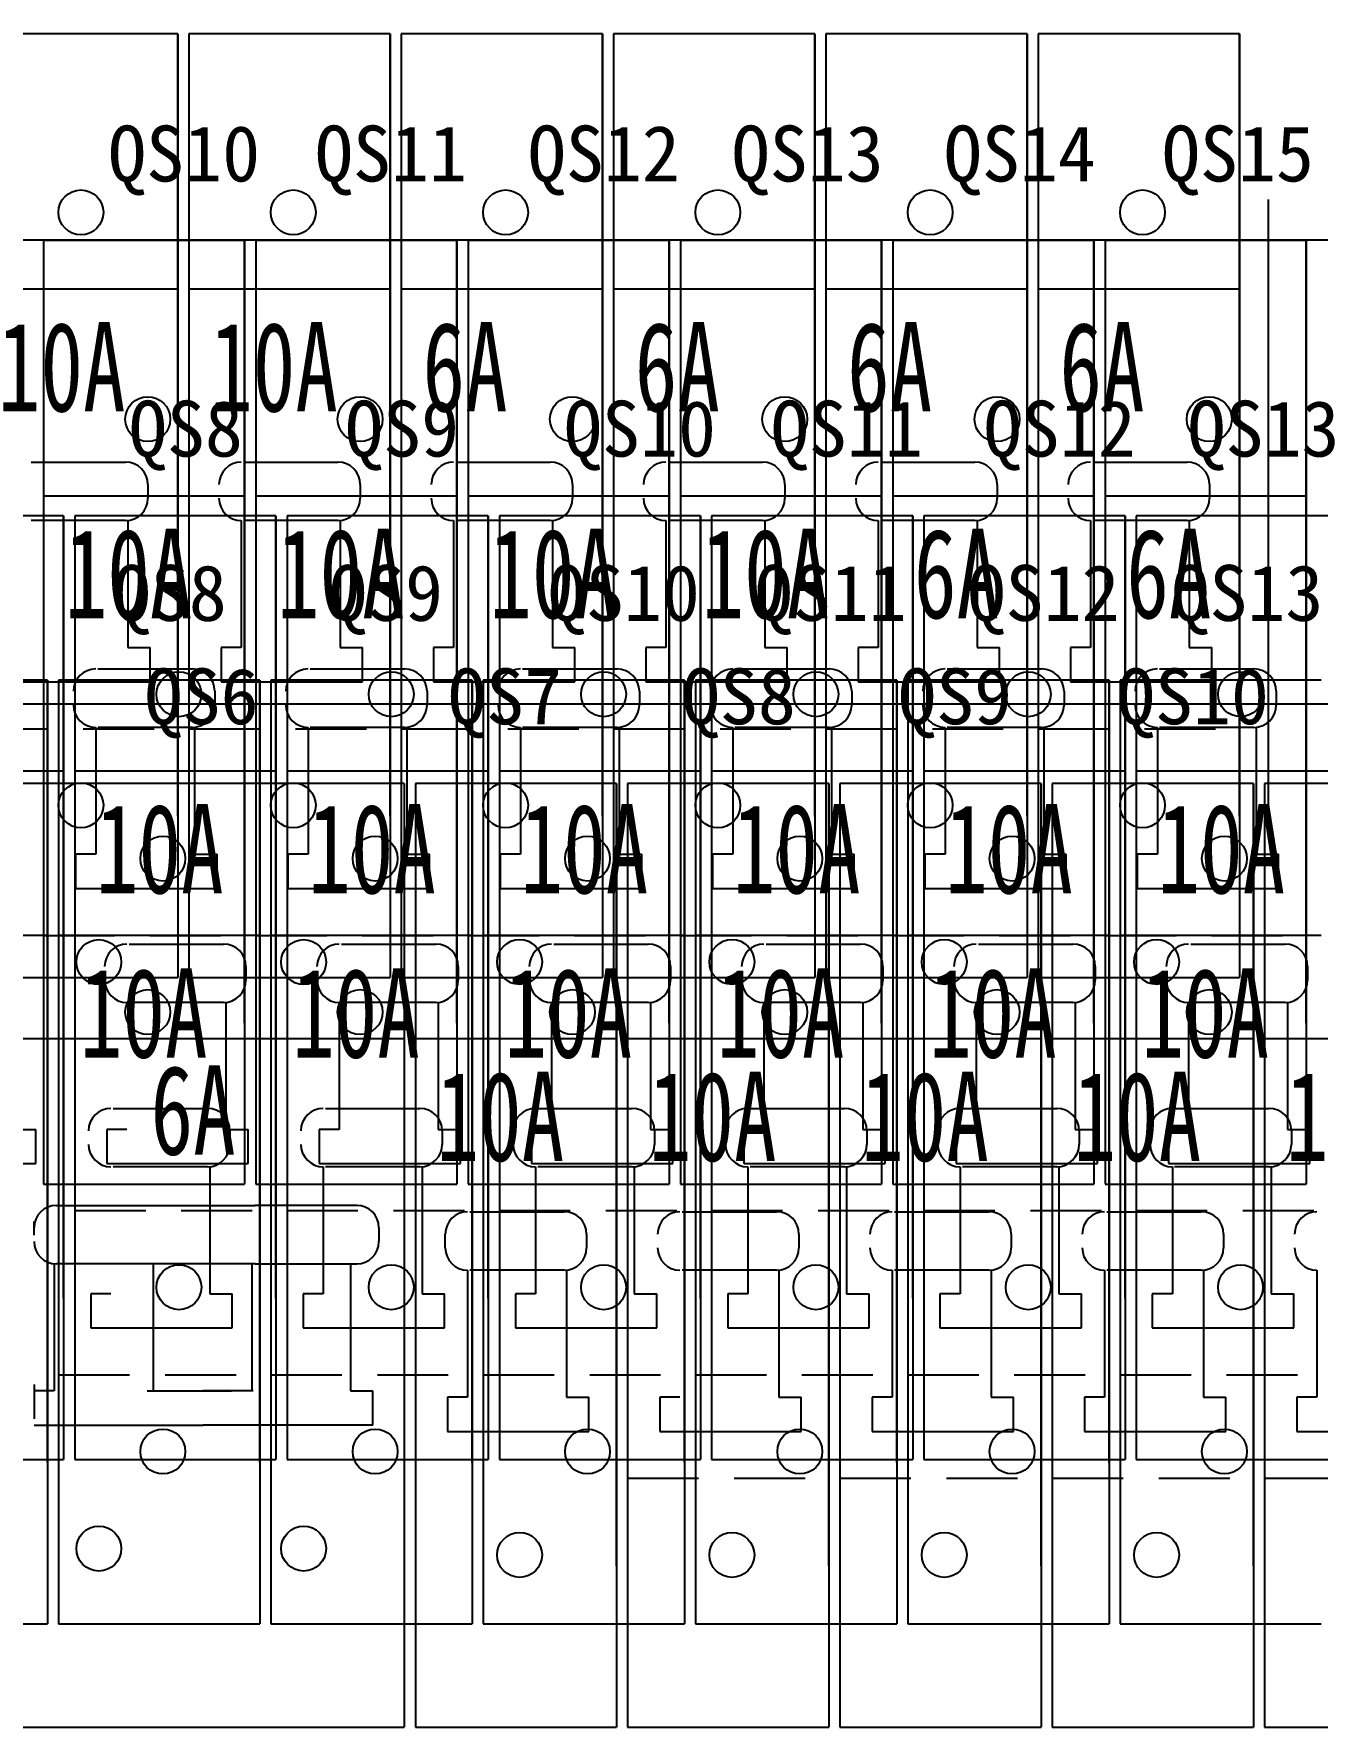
# Model space of a CAD drawing. Extents: x -21176 to 41123, y 80777 to 162275.
# Drawn here: x -17588.5 to -17473.7, y 81940.6 to 82092.1 of the extents above; entities that cross this region are included whole.
import ezdxf

# ---------------------------------------------------------------- set-up
doc = ezdxf.new("R2010")
doc.units = 0
doc.header["$MEASUREMENT"] = 0
doc.linetypes.add('HIDDEN', pattern=[9.525, 6.35, -3.175])
doc.layers.add('TEXT', color=2, linetype='Continuous')
doc.styles.add('ST', font='', dxfattribs={"width": 0.8, "height": 300})
doc.styles.get('ST').set_extended_font_data('SimSun')

msp = doc.modelspace()

# ---------------------------------------------------------------- linework, layer by layer
at = {"color": 0, "linetype": 'Continuous'}
for p, q in [((-17575.637, 82092.117), (-17593.637, 82092.117)), ((-17575.637, 82079.117), (-17575.637, 82092.117)), ((-17575.637, 82079.117), (-17575.637, 82092.117)), ((-17575.637, 82092.117), (-17575.637, 82022.117)), ((-17574.637, 82092.117), (-17574.637, 82007.682)), ((-17556.637, 82092.117), (-17574.637, 82092.117)), ((-17556.637, 82079.117), (-17556.637, 82092.117)), ((-17556.637, 82079.117), (-17556.637, 82092.117)), ((-17556.637, 82092.117), (-17556.637, 82022.117)), ((-17555.637, 82092.117), (-17555.637, 82007.682)), ((-17537.637, 82092.117), (-17555.637, 82092.117)), ((-17537.637, 82079.117), (-17537.637, 82092.117)), ((-17537.637, 82079.117), (-17537.637, 82092.117)), ((-17537.637, 82092.117), (-17537.637, 82022.117)), ((-17536.637, 82092.117), (-17536.637, 82007.682)), ((-17518.637, 82092.117), (-17536.637, 82092.117)), ((-17518.637, 82079.117), (-17518.637, 82092.117)), ((-17518.637, 82079.117), (-17518.637, 82092.117)), ((-17518.637, 82092.117), (-17518.637, 82022.117)), ((-17517.637, 82092.117), (-17517.637, 82007.682)), ((-17499.637, 82092.117), (-17517.637, 82092.117)), ((-17499.637, 82079.117), (-17499.637, 82092.117)), ((-17499.637, 82079.117), (-17499.637, 82092.117)), ((-17499.637, 82092.117), (-17499.637, 82022.117)), ((-17498.637, 82092.117), (-17498.637, 82007.682)), ((-17480.637, 82092.117), (-17498.637, 82092.117)), ((-17480.637, 82079.117), (-17480.637, 82092.117)), ((-17480.637, 82079.117), (-17480.637, 82092.117)), ((-17480.637, 82092.117), (-17480.637, 82022.117)), ((-17587.655, 82073.615), (-17587.655, 81989.18)), ((-17569.655, 82073.615), (-17587.655, 82073.615)), ((-17569.655, 82060.615), (-17569.655, 82073.615)), ((-17569.655, 82060.615), (-17569.655, 82073.615)), ((-17569.655, 82073.615), (-17569.655, 82003.615)), ((-17568.655, 82073.615), (-17568.655, 81989.18)), ((-17550.655, 82073.615), (-17568.655, 82073.615)), ((-17550.655, 82060.615), (-17550.655, 82073.615)), ((-17550.655, 82060.615), (-17550.655, 82073.615)), ((-17550.655, 82073.615), (-17550.655, 82003.615)), ((-17549.655, 82073.615), (-17549.655, 81989.18)), ((-17531.655, 82073.615), (-17549.655, 82073.615)), ((-17531.655, 82060.615), (-17531.655, 82073.615)), ((-17531.655, 82060.615), (-17531.655, 82073.615)), ((-17531.655, 82073.615), (-17531.655, 82003.615)), ((-17530.655, 82073.615), (-17530.655, 81989.18)), ((-17512.655, 82073.615), (-17530.655, 82073.615)), ((-17512.655, 82060.615), (-17512.655, 82073.615)), ((-17512.655, 82060.615), (-17512.655, 82073.615)), ((-17512.655, 82073.615), (-17512.655, 82003.615)), ((-17511.655, 82073.615), (-17511.655, 81989.18)), ((-17493.655, 82073.615), (-17511.655, 82073.615)), ((-17493.655, 82060.615), (-17493.655, 82073.615)), ((-17493.655, 82060.615), (-17493.655, 82073.615)), ((-17493.655, 82073.615), (-17493.655, 82003.615)), ((-17492.655, 82073.615), (-17492.655, 81989.18)), ((-17474.655, 82073.615), (-17492.655, 82073.615)), ((-17474.655, 82060.615), (-17474.655, 82073.615)), ((-17474.655, 82060.615), (-17474.655, 82073.615)), ((-17474.655, 82073.615), (-17474.655, 82003.615)), ((-17593.637, 82069.29), (-17575.637, 82069.29)), ((-17574.637, 82069.29), (-17556.637, 82069.29)), ((-17555.637, 82069.29), (-17537.637, 82069.29)), ((-17536.637, 82069.29), (-17518.637, 82069.29)), ((-17517.637, 82069.29), (-17499.637, 82069.29)), ((-17498.637, 82069.29), (-17480.637, 82069.29)), ((-17587.655, 82050.788), (-17569.655, 82050.788)), ((-17568.655, 82050.788), (-17550.655, 82050.788)), ((-17549.655, 82050.788), (-17531.655, 82050.788)), ((-17530.655, 82050.788), (-17512.655, 82050.788)), ((-17511.655, 82050.788), (-17493.655, 82050.788)), ((-17492.655, 82050.788), (-17474.655, 82050.788)), ((-17585.862, 82049.001), (-17603.862, 82049.001)), ((-17585.862, 82036.001), (-17585.862, 82049.001)), ((-17585.862, 82036.001), (-17585.862, 82049.001)), ((-17585.862, 82049.001), (-17585.862, 81979.001)), ((-17584.862, 82049.001), (-17584.862, 81964.566)), ((-17566.862, 82049.001), (-17584.862, 82049.001)), ((-17566.862, 82036.001), (-17566.862, 82049.001)), ((-17566.862, 82036.001), (-17566.862, 82049.001)), ((-17566.862, 82049.001), (-17566.862, 81979.001)), ((-17565.862, 82049.001), (-17565.862, 81964.566)), ((-17547.862, 82049.001), (-17565.862, 82049.001)), ((-17547.862, 82036.001), (-17547.862, 82049.001)), ((-17547.862, 82036.001), (-17547.862, 82049.001)), ((-17547.862, 82049.001), (-17547.862, 81979.001)), ((-17546.862, 82049.001), (-17546.862, 81964.566)), ((-17528.862, 82049.001), (-17546.862, 82049.001)), ((-17528.862, 82036.001), (-17528.862, 82049.001)), ((-17528.862, 82036.001), (-17528.862, 82049.001)), ((-17528.862, 82049.001), (-17528.862, 81979.001)), ((-17527.862, 82049.001), (-17527.862, 81964.566)), ((-17509.862, 82049.001), (-17527.862, 82049.001)), ((-17509.862, 82036.001), (-17509.862, 82049.001)), ((-17509.862, 82036.001), (-17509.862, 82049.001)), ((-17509.862, 82049.001), (-17509.862, 81979.001)), ((-17508.862, 82049.001), (-17508.862, 81964.566)), ((-17490.862, 82049.001), (-17508.862, 82049.001)), ((-17490.862, 82036.001), (-17490.862, 82049.001)), ((-17490.862, 82036.001), (-17490.862, 82049.001)), ((-17490.862, 82049.001), (-17490.862, 81979.001)), ((-17489.862, 82049.001), (-17489.862, 81964.566)), ((-17471.862, 82049.001), (-17489.862, 82049.001)), ((-17587.303, 82034.299), (-17605.303, 82034.299)), ((-17587.303, 82021.299), (-17587.303, 82034.299)), ((-17587.303, 82021.299), (-17587.303, 82034.299)), ((-17587.303, 82034.299), (-17587.303, 81964.299)), ((-17586.303, 82034.299), (-17586.303, 81949.864)), ((-17568.303, 82034.299), (-17586.303, 82034.299)), ((-17568.303, 82021.299), (-17568.303, 82034.299)), ((-17568.303, 82021.299), (-17568.303, 82034.299)), ((-17568.303, 82034.299), (-17568.303, 81964.299)), ((-17567.303, 82034.299), (-17567.303, 81949.864)), ((-17549.303, 82034.299), (-17567.303, 82034.299)), ((-17549.303, 82021.299), (-17549.303, 82034.299)), ((-17549.303, 82021.299), (-17549.303, 82034.299)), ((-17549.303, 82034.299), (-17549.303, 81964.299)), ((-17548.303, 82034.299), (-17548.303, 81949.864)), ((-17530.303, 82034.299), (-17548.303, 82034.299)), ((-17530.303, 82021.299), (-17530.303, 82034.299)), ((-17530.303, 82021.299), (-17530.303, 82034.299)), ((-17530.303, 82034.299), (-17530.303, 81964.299)), ((-17529.303, 82034.299), (-17529.303, 81949.864)), ((-17511.303, 82034.299), (-17529.303, 82034.299)), ((-17511.303, 82021.299), (-17511.303, 82034.299)), ((-17511.303, 82021.299), (-17511.303, 82034.299)), ((-17511.303, 82034.299), (-17511.303, 81964.299)), ((-17510.303, 82034.299), (-17510.303, 81949.864)), ((-17492.303, 82034.299), (-17510.303, 82034.299)), ((-17492.303, 82021.299), (-17492.303, 82034.299)), ((-17492.303, 82021.299), (-17492.303, 82034.299)), ((-17492.303, 82034.299), (-17492.303, 81964.299)), ((-17491.303, 82034.299), (-17491.303, 81949.864)), ((-17473.303, 82034.299), (-17491.303, 82034.299)), ((-17603.862, 82026.174), (-17585.862, 82026.174)), ((-17584.862, 82026.174), (-17566.862, 82026.174)), ((-17565.862, 82026.174), (-17547.862, 82026.174)), ((-17546.862, 82026.174), (-17528.862, 82026.174)), ((-17527.862, 82026.174), (-17509.862, 82026.174)), ((-17508.862, 82026.174), (-17490.862, 82026.174)), ((-17489.862, 82026.174), (-17471.862, 82026.174)), ((-17555.375, 82025.044), (-17591.375, 82025.044)), ((-17554.378, 82025.049), (-17554.378, 81940.613)), ((-17536.378, 82025.049), (-17554.378, 82025.049)), ((-17536.378, 82012.049), (-17536.378, 82025.049)), ((-17536.378, 82012.049), (-17536.378, 82025.049)), ((-17536.378, 82025.049), (-17536.378, 81955.049)), ((-17535.378, 82025.049), (-17535.378, 81940.613)), ((-17517.378, 82025.049), (-17535.378, 82025.049)), ((-17517.378, 82012.049), (-17517.378, 82025.049)), ((-17517.378, 82012.049), (-17517.378, 82025.049)), ((-17517.378, 82025.049), (-17517.378, 81955.049)), ((-17516.378, 82025.049), (-17516.378, 81940.613)), ((-17498.378, 82025.049), (-17516.378, 82025.049)), ((-17498.378, 82012.049), (-17498.378, 82025.049)), ((-17498.378, 82012.049), (-17498.378, 82025.049)), ((-17498.378, 82025.049), (-17498.378, 81955.049)), ((-17497.378, 82025.049), (-17497.378, 81940.613)), ((-17479.378, 82025.049), (-17497.378, 82025.049)), ((-17479.378, 82012.049), (-17479.378, 82025.049)), ((-17479.378, 82012.049), (-17479.378, 82025.049)), ((-17479.378, 82025.049), (-17479.378, 81955.049)), ((-17478.378, 82025.049), (-17478.378, 81940.613)), ((-17460.378, 82025.049), (-17478.378, 82025.049)), ((-17605.303, 82011.472), (-17587.303, 82011.472)), ((-17586.303, 82011.472), (-17568.303, 82011.472)), ((-17567.303, 82011.472), (-17549.303, 82011.472)), ((-17548.303, 82011.472), (-17530.303, 82011.472)), ((-17529.303, 82011.472), (-17511.303, 82011.472)), ((-17510.303, 82011.472), (-17492.303, 82011.472)), ((-17491.303, 82011.472), (-17473.303, 82011.472)), ((-17593.637, 82007.682), (-17575.637, 82007.682)), ((-17574.637, 82007.682), (-17556.637, 82007.682)), ((-17555.637, 82007.682), (-17537.637, 82007.682)), ((-17536.637, 82007.682), (-17518.637, 82007.682)), ((-17517.637, 82007.682), (-17499.637, 82007.682)), ((-17498.637, 82007.682), (-17480.637, 82007.682)), ((-17591.375, 82002.216), (-17555.375, 82002.216)), ((-17554.378, 82002.221), (-17536.378, 82002.221)), ((-17535.378, 82002.221), (-17517.378, 82002.221)), ((-17516.378, 82002.221), (-17498.378, 82002.221)), ((-17497.378, 82002.221), (-17479.378, 82002.221)), ((-17478.378, 82002.221), (-17460.378, 82002.221)), ((-17587.655, 81989.18), (-17569.655, 81989.18)), ((-17568.655, 81989.18), (-17550.655, 81989.18)), ((-17549.655, 81989.18), (-17531.655, 81989.18)), ((-17530.655, 81989.18), (-17512.655, 81989.18)), ((-17511.655, 81989.18), (-17493.655, 81989.18)), ((-17492.655, 81989.18), (-17474.655, 81989.18)), ((-17603.862, 81964.566), (-17585.862, 81964.566)), ((-17584.862, 81964.566), (-17566.862, 81964.566)), ((-17565.862, 81964.566), (-17547.862, 81964.566)), ((-17546.862, 81964.566), (-17528.862, 81964.566)), ((-17527.862, 81964.566), (-17509.862, 81964.566)), ((-17508.862, 81964.566), (-17490.862, 81964.566)), ((-17489.862, 81964.566), (-17471.862, 81964.566)), ((-17605.303, 81949.864), (-17587.303, 81949.864)), ((-17586.303, 81949.864), (-17568.303, 81949.864)), ((-17567.303, 81949.864), (-17549.303, 81949.864)), ((-17548.303, 81949.864), (-17530.303, 81949.864)), ((-17529.303, 81949.864), (-17511.303, 81949.864)), ((-17510.303, 81949.864), (-17492.303, 81949.864)), ((-17491.303, 81949.864), (-17473.303, 81949.864)), ((-17591.375, 81940.613), (-17555.375, 81940.613)), ((-17554.378, 81940.613), (-17536.378, 81940.613)), ((-17535.378, 81940.613), (-17517.378, 81940.613)), ((-17516.378, 81940.613), (-17498.378, 81940.613)), ((-17497.378, 81940.613), (-17479.378, 81940.613)), ((-17478.378, 81940.613), (-17460.378, 81940.613))]:
    msp.add_line(p, q, dxfattribs=at)
at = {"linetype": 'Continuous'}
for p, q in [((-17575.637, 82022.117), (-17575.637, 82092.117)), ((-17556.637, 82022.117), (-17556.637, 82092.117)), ((-17537.637, 82022.117), (-17537.637, 82092.117)), ((-17518.637, 82022.117), (-17518.637, 82092.117)), ((-17499.637, 82022.117), (-17499.637, 82092.117)), ((-17480.637, 82022.117), (-17480.637, 82092.117)), ((-17569.655, 82003.615), (-17569.655, 82073.615)), ((-17550.655, 82003.615), (-17550.655, 82073.615)), ((-17531.655, 82003.615), (-17531.655, 82073.615)), ((-17512.655, 82003.615), (-17512.655, 82073.615)), ((-17493.655, 82003.615), (-17493.655, 82073.615)), ((-17474.655, 82003.615), (-17474.655, 82073.615)), ((-17585.862, 81979.001), (-17585.862, 82049.001)), ((-17566.862, 81979.001), (-17566.862, 82049.001)), ((-17547.862, 81979.001), (-17547.862, 82049.001)), ((-17528.862, 81979.001), (-17528.862, 82049.001)), ((-17509.862, 81979.001), (-17509.862, 82049.001)), ((-17490.862, 81979.001), (-17490.862, 82049.001)), ((-17587.303, 81964.299), (-17587.303, 82034.299)), ((-17568.303, 81964.299), (-17568.303, 82034.299)), ((-17549.303, 81964.299), (-17549.303, 82034.299)), ((-17530.303, 81964.299), (-17530.303, 82034.299)), ((-17511.303, 81964.299), (-17511.303, 82034.299)), ((-17492.303, 81964.299), (-17492.303, 82034.299)), ((-17536.378, 81955.049), (-17536.378, 82025.049)), ((-17517.378, 81955.049), (-17517.378, 82025.049)), ((-17498.378, 81955.049), (-17498.378, 82025.049)), ((-17479.378, 81955.049), (-17479.378, 82025.049))]:
    msp.add_line(p, q, dxfattribs=at)
for p, q in [((-17575.637, 82092.117), (-17575.637, 82072.117)), ((-17556.637, 82092.117), (-17556.637, 82072.117)), ((-17537.637, 82092.117), (-17537.637, 82072.117)), ((-17518.637, 82092.117), (-17518.637, 82072.117)), ((-17499.637, 82092.117), (-17499.637, 82072.117)), ((-17480.637, 82092.117), (-17480.637, 82072.117)), ((-17569.655, 82073.615), (-17569.655, 82053.615)), ((-17550.655, 82073.615), (-17550.655, 82053.615)), ((-17531.655, 82073.615), (-17531.655, 82053.615)), ((-17512.655, 82073.615), (-17512.655, 82053.615)), ((-17493.655, 82073.615), (-17493.655, 82053.615)), ((-17474.655, 82073.615), (-17474.655, 82053.615)), ((-17575.637, 82064.617), (-17575.637, 82071.617)), ((-17575.637, 82064.617), (-17575.637, 82071.617)), ((-17556.637, 82064.617), (-17556.637, 82071.617)), ((-17556.637, 82064.617), (-17556.637, 82071.617)), ((-17537.637, 82064.617), (-17537.637, 82071.617)), ((-17537.637, 82064.617), (-17537.637, 82071.617)), ((-17518.637, 82064.617), (-17518.637, 82071.617)), ((-17518.637, 82064.617), (-17518.637, 82071.617)), ((-17499.637, 82064.617), (-17499.637, 82071.617)), ((-17499.637, 82064.617), (-17499.637, 82071.617)), ((-17480.637, 82064.617), (-17480.637, 82071.617)), ((-17480.637, 82064.617), (-17480.637, 82071.617)), ((-17569.655, 82046.115), (-17569.655, 82053.115)), ((-17569.655, 82046.115), (-17569.655, 82053.115)), ((-17550.655, 82046.115), (-17550.655, 82053.115)), ((-17550.655, 82046.115), (-17550.655, 82053.115)), ((-17531.655, 82046.115), (-17531.655, 82053.115)), ((-17531.655, 82046.115), (-17531.655, 82053.115)), ((-17512.655, 82046.115), (-17512.655, 82053.115)), ((-17512.655, 82046.115), (-17512.655, 82053.115)), ((-17493.655, 82046.115), (-17493.655, 82053.115)), ((-17493.655, 82046.115), (-17493.655, 82053.115)), ((-17474.655, 82046.115), (-17474.655, 82053.115)), ((-17474.655, 82046.115), (-17474.655, 82053.115)), ((-17585.862, 82049.001), (-17585.862, 82029.001)), ((-17566.862, 82049.001), (-17566.862, 82029.001)), ((-17547.862, 82049.001), (-17547.862, 82029.001)), ((-17528.862, 82049.001), (-17528.862, 82029.001)), ((-17509.862, 82049.001), (-17509.862, 82029.001)), ((-17490.862, 82049.001), (-17490.862, 82029.001)), ((-17571.762, 82037.21), (-17571.762, 82034.146)), ((-17552.762, 82037.21), (-17552.762, 82034.146)), ((-17533.762, 82037.21), (-17533.762, 82034.146)), ((-17514.762, 82037.21), (-17514.762, 82034.146)), ((-17495.762, 82037.21), (-17495.762, 82034.146)), ((-17590.762, 82034.146), (-17578.104, 82034.146)), ((-17587.303, 82034.299), (-17587.303, 82014.299)), ((-17571.762, 82034.146), (-17559.104, 82034.146)), ((-17568.303, 82034.299), (-17568.303, 82014.299)), ((-17552.762, 82034.146), (-17540.104, 82034.146)), ((-17549.303, 82034.299), (-17549.303, 82014.299)), ((-17533.762, 82034.146), (-17521.104, 82034.146)), ((-17530.303, 82034.299), (-17530.303, 82014.299)), ((-17514.762, 82034.146), (-17502.104, 82034.146)), ((-17511.303, 82034.299), (-17511.303, 82014.299)), ((-17495.762, 82034.146), (-17483.104, 82034.146)), ((-17492.303, 82034.299), (-17492.303, 82014.299)), ((-17575.637, 82029.617), (-17575.637, 82022.617)), ((-17556.637, 82029.617), (-17556.637, 82022.617)), ((-17537.637, 82029.617), (-17537.637, 82022.617)), ((-17518.637, 82029.617), (-17518.637, 82022.617)), ((-17499.637, 82029.617), (-17499.637, 82022.617)), ((-17480.637, 82029.617), (-17480.637, 82022.617)), ((-17585.862, 82021.501), (-17585.862, 82028.501)), ((-17585.862, 82021.501), (-17585.862, 82028.501)), ((-17566.862, 82021.501), (-17566.862, 82028.501)), ((-17566.862, 82021.501), (-17566.862, 82028.501)), ((-17547.862, 82021.501), (-17547.862, 82028.501)), ((-17547.862, 82021.501), (-17547.862, 82028.501)), ((-17528.862, 82021.501), (-17528.862, 82028.501)), ((-17528.862, 82021.501), (-17528.862, 82028.501)), ((-17509.862, 82021.501), (-17509.862, 82028.501)), ((-17509.862, 82021.501), (-17509.862, 82028.501)), ((-17490.862, 82021.501), (-17490.862, 82028.501)), ((-17490.862, 82021.501), (-17490.862, 82028.501)), ((-17536.378, 82025.049), (-17536.378, 82005.049)), ((-17517.378, 82025.049), (-17517.378, 82005.049)), ((-17498.378, 82025.049), (-17498.378, 82005.049)), ((-17479.378, 82025.049), (-17479.378, 82005.049)), ((-17575.637, 82022.617), (-17575.637, 82007.682)), ((-17556.637, 82022.617), (-17556.637, 82007.682)), ((-17537.637, 82022.617), (-17537.637, 82007.682)), ((-17518.637, 82022.617), (-17518.637, 82007.682)), ((-17499.637, 82022.617), (-17499.637, 82007.682)), ((-17480.637, 82022.617), (-17480.637, 82007.682)), ((-17584.78, 82018.709), (-17584.78, 82015.644)), ((-17565.78, 82018.709), (-17565.78, 82015.644)), ((-17546.78, 82018.709), (-17546.78, 82015.644)), ((-17527.78, 82018.709), (-17527.78, 82015.644)), ((-17508.78, 82018.709), (-17508.78, 82015.644)), ((-17489.78, 82018.709), (-17489.78, 82015.644)), ((-17584.78, 82015.644), (-17572.123, 82015.644)), ((-17565.78, 82015.644), (-17553.123, 82015.644)), ((-17546.78, 82015.644), (-17534.123, 82015.644)), ((-17527.78, 82015.644), (-17515.123, 82015.644)), ((-17508.78, 82015.644), (-17496.123, 82015.644)), ((-17489.78, 82015.644), (-17477.123, 82015.644)), ((-17587.303, 82006.799), (-17587.303, 82013.799)), ((-17587.303, 82006.799), (-17587.303, 82013.799)), ((-17568.303, 82006.799), (-17568.303, 82013.799)), ((-17568.303, 82006.799), (-17568.303, 82013.799)), ((-17549.303, 82006.799), (-17549.303, 82013.799)), ((-17549.303, 82006.799), (-17549.303, 82013.799)), ((-17530.303, 82006.799), (-17530.303, 82013.799)), ((-17530.303, 82006.799), (-17530.303, 82013.799)), ((-17511.303, 82006.799), (-17511.303, 82013.799)), ((-17511.303, 82006.799), (-17511.303, 82013.799)), ((-17492.303, 82006.799), (-17492.303, 82013.799)), ((-17492.303, 82006.799), (-17492.303, 82013.799)), ((-17569.655, 82011.115), (-17569.655, 82004.115)), ((-17550.655, 82011.115), (-17550.655, 82004.115)), ((-17531.655, 82011.115), (-17531.655, 82004.115)), ((-17512.655, 82011.115), (-17512.655, 82004.115)), ((-17493.655, 82011.115), (-17493.655, 82004.115)), ((-17474.655, 82011.115), (-17474.655, 82004.115)), ((-17536.378, 81997.549), (-17536.378, 82004.549)), ((-17536.378, 81997.549), (-17536.378, 82004.549)), ((-17517.378, 81997.549), (-17517.378, 82004.549)), ((-17517.378, 81997.549), (-17517.378, 82004.549)), ((-17498.378, 81997.549), (-17498.378, 82004.549)), ((-17498.378, 81997.549), (-17498.378, 82004.549)), ((-17479.378, 81997.549), (-17479.378, 82004.549)), ((-17479.378, 81997.549), (-17479.378, 82004.549)), ((-17569.655, 82004.115), (-17569.655, 81989.18)), ((-17550.655, 82004.115), (-17550.655, 81989.18)), ((-17531.655, 82004.115), (-17531.655, 81989.18)), ((-17512.655, 82004.115), (-17512.655, 81989.18)), ((-17493.655, 82004.115), (-17493.655, 81989.18)), ((-17474.655, 82004.115), (-17474.655, 81989.18)), ((-17581.987, 81994.095), (-17581.987, 81991.031)), ((-17562.987, 81994.095), (-17562.987, 81991.031)), ((-17543.987, 81994.095), (-17543.987, 81991.031)), ((-17524.987, 81994.095), (-17524.987, 81991.031)), ((-17505.987, 81994.095), (-17505.987, 81991.031)), ((-17486.987, 81994.095), (-17486.987, 81991.031)), ((-17600.987, 81991.031), (-17588.33, 81991.031)), ((-17581.987, 81991.031), (-17569.33, 81991.031)), ((-17562.987, 81991.031), (-17550.33, 81991.031)), ((-17543.987, 81991.031), (-17531.33, 81991.031)), ((-17524.987, 81991.031), (-17512.33, 81991.031)), ((-17505.987, 81991.031), (-17493.33, 81991.031)), ((-17486.987, 81991.031), (-17474.33, 81991.031)), ((-17585.862, 81986.501), (-17585.862, 81979.501)), ((-17566.862, 81986.501), (-17566.862, 81979.501)), ((-17547.862, 81986.501), (-17547.862, 81979.501)), ((-17528.862, 81986.501), (-17528.862, 81979.501)), ((-17509.862, 81986.501), (-17509.862, 81979.501)), ((-17490.862, 81986.501), (-17490.862, 81979.501)), ((-17585.862, 81979.501), (-17585.862, 81964.566)), ((-17583.428, 81979.393), (-17583.428, 81976.329)), ((-17566.862, 81979.501), (-17566.862, 81964.566)), ((-17564.428, 81979.393), (-17564.428, 81976.329)), ((-17547.862, 81979.501), (-17547.862, 81964.566)), ((-17545.428, 81979.393), (-17545.428, 81976.329)), ((-17528.862, 81979.501), (-17528.862, 81964.566)), ((-17526.428, 81979.393), (-17526.428, 81976.329)), ((-17509.862, 81979.501), (-17509.862, 81964.566)), ((-17507.428, 81979.393), (-17507.428, 81976.329)), ((-17490.862, 81979.501), (-17490.862, 81964.566)), ((-17488.428, 81979.393), (-17488.428, 81976.329)), ((-17583.428, 81976.329), (-17570.771, 81976.329)), ((-17564.428, 81976.329), (-17551.771, 81976.329)), ((-17545.428, 81976.329), (-17532.771, 81976.329)), ((-17526.428, 81976.329), (-17513.771, 81976.329)), ((-17507.428, 81976.329), (-17494.771, 81976.329)), ((-17488.428, 81976.329), (-17475.771, 81976.329)), ((-17587.303, 81971.799), (-17587.303, 81964.799)), ((-17568.303, 81971.799), (-17568.303, 81964.799)), ((-17549.303, 81971.799), (-17549.303, 81964.799)), ((-17530.303, 81971.799), (-17530.303, 81964.799)), ((-17511.303, 81971.799), (-17511.303, 81964.799)), ((-17492.303, 81971.799), (-17492.303, 81964.799)), ((-17551.503, 81970.142), (-17551.503, 81967.078)), ((-17532.503, 81970.142), (-17532.503, 81967.078)), ((-17513.503, 81970.142), (-17513.503, 81967.078)), ((-17494.503, 81970.142), (-17494.503, 81967.078)), ((-17475.503, 81970.142), (-17475.503, 81967.078)), ((-17551.503, 81967.078), (-17538.845, 81967.078)), ((-17532.503, 81967.078), (-17519.845, 81967.078)), ((-17513.503, 81967.078), (-17500.845, 81967.078)), ((-17494.503, 81967.078), (-17481.845, 81967.078)), ((-17475.503, 81967.078), (-17462.845, 81967.078)), ((-17587.303, 81964.799), (-17587.303, 81949.864)), ((-17568.303, 81964.799), (-17568.303, 81949.864)), ((-17549.303, 81964.799), (-17549.303, 81949.864)), ((-17530.303, 81964.799), (-17530.303, 81949.864)), ((-17511.303, 81964.799), (-17511.303, 81949.864)), ((-17492.303, 81964.799), (-17492.303, 81949.864)), ((-17536.378, 81962.549), (-17536.378, 81955.549)), ((-17517.378, 81962.549), (-17517.378, 81955.549)), ((-17498.378, 81962.549), (-17498.378, 81955.549)), ((-17479.378, 81962.549), (-17479.378, 81955.549)), ((-17536.378, 81955.549), (-17536.378, 81940.613)), ((-17517.378, 81955.549), (-17517.378, 81940.613)), ((-17498.378, 81955.549), (-17498.378, 81940.613)), ((-17479.378, 81955.549), (-17479.378, 81940.613))]:
    msp.add_line(p, q)
at = {"color": 0, "lineweight": -2}
for p, q in [((-17478.015, 82020.309), (-17478.015, 82077.309)), ((-17271.046, 82073.648), (-18201.046, 82073.648)), ((-17271.046, 82032.147), (-18201.046, 82032.147)), ((-17555.375, 82025.044), (-17555.375, 81940.613))]:
    msp.add_line(p, q, dxfattribs=at)
at = {"color": 0}
for p, q in [((-17588.762, 82053.794), (-17580.31, 82053.794)), ((-17569.762, 82053.794), (-17561.31, 82053.794)), ((-17550.762, 82053.794), (-17542.31, 82053.794)), ((-17531.762, 82053.794), (-17523.31, 82053.794)), ((-17512.762, 82053.794), (-17504.31, 82053.794)), ((-17493.762, 82053.794), (-17485.31, 82053.794)), ((-17578.31, 82051.794), (-17578.31, 82050.567)), ((-17559.31, 82051.794), (-17559.31, 82050.567)), ((-17540.31, 82051.794), (-17540.31, 82050.567)), ((-17521.31, 82051.794), (-17521.31, 82050.567)), ((-17502.31, 82051.794), (-17502.31, 82050.567)), ((-17483.31, 82051.794), (-17483.31, 82050.567)), ((-17580.31, 82048.567), (-17588.762, 82048.567)), ((-17580.115, 82048.567), (-17580.115, 82037.21)), ((-17569.957, 82048.567), (-17569.957, 82037.21)), ((-17561.31, 82048.567), (-17569.762, 82048.567)), ((-17561.115, 82048.567), (-17561.115, 82037.21)), ((-17550.957, 82048.567), (-17550.957, 82037.21)), ((-17542.31, 82048.567), (-17550.762, 82048.567)), ((-17542.115, 82048.567), (-17542.115, 82037.21)), ((-17531.957, 82048.567), (-17531.957, 82037.21)), ((-17523.31, 82048.567), (-17531.762, 82048.567)), ((-17523.115, 82048.567), (-17523.115, 82037.21)), ((-17512.957, 82048.567), (-17512.957, 82037.21)), ((-17504.31, 82048.567), (-17512.762, 82048.567)), ((-17504.115, 82048.567), (-17504.115, 82037.21)), ((-17493.957, 82048.567), (-17493.957, 82037.21)), ((-17485.31, 82048.567), (-17493.762, 82048.567)), ((-17485.115, 82048.567), (-17485.115, 82037.21)), ((-17580.115, 82037.21), (-17578.104, 82037.21)), ((-17569.957, 82037.21), (-17571.762, 82037.21)), ((-17561.115, 82037.21), (-17559.104, 82037.21)), ((-17550.957, 82037.21), (-17552.762, 82037.21)), ((-17542.115, 82037.21), (-17540.104, 82037.21)), ((-17531.957, 82037.21), (-17533.762, 82037.21)), ((-17523.115, 82037.21), (-17521.104, 82037.21)), ((-17512.957, 82037.21), (-17514.762, 82037.21)), ((-17504.115, 82037.21), (-17502.104, 82037.21)), ((-17493.957, 82037.21), (-17495.762, 82037.21)), ((-17485.115, 82037.21), (-17483.104, 82037.21)), ((-17582.78, 82035.292), (-17574.329, 82035.292)), ((-17563.78, 82035.292), (-17555.329, 82035.292)), ((-17544.78, 82035.292), (-17536.329, 82035.292)), ((-17525.78, 82035.292), (-17517.329, 82035.292)), ((-17506.78, 82035.292), (-17498.329, 82035.292)), ((-17487.78, 82035.292), (-17479.329, 82035.292)), ((-17572.329, 82033.292), (-17572.329, 82032.065)), ((-17553.329, 82033.292), (-17553.329, 82032.065)), ((-17534.329, 82033.292), (-17534.329, 82032.065)), ((-17515.329, 82033.292), (-17515.329, 82032.065)), ((-17496.329, 82033.292), (-17496.329, 82032.065)), ((-17477.329, 82033.292), (-17477.329, 82032.065)), ((-17582.976, 82030.065), (-17582.976, 82018.709)), ((-17574.329, 82030.065), (-17582.78, 82030.065)), ((-17574.133, 82030.065), (-17574.133, 82018.709)), ((-17563.976, 82030.065), (-17563.976, 82018.709)), ((-17555.329, 82030.065), (-17563.78, 82030.065)), ((-17555.133, 82030.065), (-17555.133, 82018.709)), ((-17544.976, 82030.065), (-17544.976, 82018.709)), ((-17536.329, 82030.065), (-17544.78, 82030.065)), ((-17536.133, 82030.065), (-17536.133, 82018.709)), ((-17525.976, 82030.065), (-17525.976, 82018.709)), ((-17517.329, 82030.065), (-17525.78, 82030.065)), ((-17517.133, 82030.065), (-17517.133, 82018.709)), ((-17506.976, 82030.065), (-17506.976, 82018.709)), ((-17498.329, 82030.065), (-17506.78, 82030.065)), ((-17498.133, 82030.065), (-17498.133, 82018.709)), ((-17487.976, 82030.065), (-17487.976, 82018.709)), ((-17479.329, 82030.065), (-17487.78, 82030.065)), ((-17479.133, 82030.065), (-17479.133, 82018.709)), ((-17582.976, 82018.709), (-17584.78, 82018.709)), ((-17574.133, 82018.709), (-17572.123, 82018.709)), ((-17563.976, 82018.709), (-17565.78, 82018.709)), ((-17555.133, 82018.709), (-17553.123, 82018.709)), ((-17544.976, 82018.709), (-17546.78, 82018.709)), ((-17536.133, 82018.709), (-17534.123, 82018.709)), ((-17525.976, 82018.709), (-17527.78, 82018.709)), ((-17517.133, 82018.709), (-17515.123, 82018.709)), ((-17506.976, 82018.709), (-17508.78, 82018.709)), ((-17498.133, 82018.709), (-17496.123, 82018.709)), ((-17487.976, 82018.709), (-17489.78, 82018.709)), ((-17479.133, 82018.709), (-17477.123, 82018.709)), ((-17579.987, 82010.678), (-17571.536, 82010.678)), ((-17560.987, 82010.678), (-17552.536, 82010.678)), ((-17541.987, 82010.678), (-17533.536, 82010.678)), ((-17522.987, 82010.678), (-17514.536, 82010.678)), ((-17503.987, 82010.678), (-17495.536, 82010.678)), ((-17484.987, 82010.678), (-17476.536, 82010.678)), ((-17569.536, 82008.678), (-17569.536, 82007.451)), ((-17550.536, 82008.678), (-17550.536, 82007.451)), ((-17531.536, 82008.678), (-17531.536, 82007.451)), ((-17512.536, 82008.678), (-17512.536, 82007.451)), ((-17493.536, 82008.678), (-17493.536, 82007.451)), ((-17474.536, 82008.678), (-17474.536, 82007.451)), ((-17571.536, 82005.451), (-17579.987, 82005.451)), ((-17571.34, 82005.451), (-17571.34, 81994.095)), ((-17561.183, 82005.451), (-17561.183, 81994.095)), ((-17552.536, 82005.451), (-17560.987, 82005.451)), ((-17552.34, 82005.451), (-17552.34, 81994.095)), ((-17542.183, 82005.451), (-17542.183, 81994.095)), ((-17533.536, 82005.451), (-17541.987, 82005.451)), ((-17533.34, 82005.451), (-17533.34, 81994.095)), ((-17523.183, 82005.451), (-17523.183, 81994.095)), ((-17514.536, 82005.451), (-17522.987, 82005.451)), ((-17514.34, 82005.451), (-17514.34, 81994.095)), ((-17504.183, 82005.451), (-17504.183, 81994.095)), ((-17495.536, 82005.451), (-17503.987, 82005.451)), ((-17495.34, 82005.451), (-17495.34, 81994.095)), ((-17485.183, 82005.451), (-17485.183, 81994.095)), ((-17476.536, 82005.451), (-17484.987, 82005.451)), ((-17476.34, 82005.451), (-17476.34, 81994.095)), ((-17581.428, 81995.976), (-17572.977, 81995.976)), ((-17562.428, 81995.976), (-17553.977, 81995.976)), ((-17543.428, 81995.976), (-17534.977, 81995.976)), ((-17524.428, 81995.976), (-17515.977, 81995.976)), ((-17505.428, 81995.976), (-17496.977, 81995.976)), ((-17486.428, 81995.976), (-17477.977, 81995.976)), ((-17590.34, 81994.095), (-17588.33, 81994.095)), ((-17580.183, 81994.095), (-17581.987, 81994.095)), ((-17571.34, 81994.095), (-17569.33, 81994.095)), ((-17570.977, 81993.976), (-17570.977, 81992.749)), ((-17561.183, 81994.095), (-17562.987, 81994.095)), ((-17552.34, 81994.095), (-17550.33, 81994.095)), ((-17551.977, 81993.976), (-17551.977, 81992.749)), ((-17542.183, 81994.095), (-17543.987, 81994.095)), ((-17533.34, 81994.095), (-17531.33, 81994.095)), ((-17532.977, 81993.976), (-17532.977, 81992.749)), ((-17523.183, 81994.095), (-17524.987, 81994.095)), ((-17514.34, 81994.095), (-17512.33, 81994.095)), ((-17513.977, 81993.976), (-17513.977, 81992.749)), ((-17504.183, 81994.095), (-17505.987, 81994.095)), ((-17495.34, 81994.095), (-17493.33, 81994.095)), ((-17494.977, 81993.976), (-17494.977, 81992.749)), ((-17485.183, 81994.095), (-17486.987, 81994.095)), ((-17476.34, 81994.095), (-17474.33, 81994.095)), ((-17475.977, 81993.976), (-17475.977, 81992.749)), ((-17572.977, 81990.749), (-17581.428, 81990.749)), ((-17572.782, 81990.749), (-17572.782, 81979.393)), ((-17562.624, 81990.749), (-17562.624, 81979.393)), ((-17553.977, 81990.749), (-17562.428, 81990.749)), ((-17553.782, 81990.749), (-17553.782, 81979.393)), ((-17543.624, 81990.749), (-17543.624, 81979.393)), ((-17534.977, 81990.749), (-17543.428, 81990.749)), ((-17534.782, 81990.749), (-17534.782, 81979.393)), ((-17524.624, 81990.749), (-17524.624, 81979.393)), ((-17515.977, 81990.749), (-17524.428, 81990.749)), ((-17515.782, 81990.749), (-17515.782, 81979.393)), ((-17505.624, 81990.749), (-17505.624, 81979.393)), ((-17496.977, 81990.749), (-17505.428, 81990.749)), ((-17496.782, 81990.749), (-17496.782, 81979.393)), ((-17486.624, 81990.749), (-17486.624, 81979.393)), ((-17477.977, 81990.749), (-17486.428, 81990.749)), ((-17477.782, 81990.749), (-17477.782, 81979.393)), ((-17586.5, 81987.29), (-17568.701, 81987.29)), ((-17559.6, 81987.29), (-17568.701, 81987.29)), ((-17549.503, 81986.726), (-17541.051, 81986.726)), ((-17530.503, 81986.726), (-17522.051, 81986.726)), ((-17511.503, 81986.726), (-17503.051, 81986.726)), ((-17492.503, 81986.726), (-17484.051, 81986.726)), ((-17588.5, 81984.628), (-17588.5, 81985.855)), ((-17557.64, 81985.291), (-17557.64, 81984.063)), ((-17551.698, 81983.498), (-17551.698, 81984.726)), ((-17539.051, 81984.726), (-17539.051, 81983.498)), ((-17520.051, 81984.726), (-17520.051, 81983.498)), ((-17501.051, 81984.726), (-17501.051, 81983.498)), ((-17482.051, 81984.726), (-17482.051, 81983.498)), ((-17586.695, 81982.063), (-17586.695, 81970.707)), ((-17568.701, 81982.063), (-17586.5, 81982.063)), ((-17577.853, 81982.063), (-17577.853, 81970.707)), ((-17569.026, 81982.063), (-17569.026, 81970.707)), ((-17568.701, 81982.063), (-17559.6, 81982.063)), ((-17560.184, 81982.063), (-17560.184, 81970.707)), ((-17549.698, 81981.498), (-17549.698, 81970.142)), ((-17541.051, 81981.498), (-17549.503, 81981.498)), ((-17540.856, 81981.498), (-17540.856, 81970.142)), ((-17522.051, 81981.498), (-17530.503, 81981.498)), ((-17521.856, 81981.498), (-17521.856, 81970.142)), ((-17511.698, 81981.498), (-17511.698, 81970.142)), ((-17503.051, 81981.498), (-17511.503, 81981.498)), ((-17502.856, 81981.498), (-17502.856, 81970.142)), ((-17492.698, 81981.498), (-17492.698, 81970.142)), ((-17484.051, 81981.498), (-17492.503, 81981.498)), ((-17483.856, 81981.498), (-17483.856, 81970.142)), ((-17473.698, 81981.498), (-17473.698, 81970.142)), ((-17581.624, 81979.393), (-17583.428, 81979.393)), ((-17572.782, 81979.393), (-17570.771, 81979.393)), ((-17562.624, 81979.393), (-17564.428, 81979.393)), ((-17553.782, 81979.393), (-17551.771, 81979.393)), ((-17543.624, 81979.393), (-17545.428, 81979.393)), ((-17534.782, 81979.393), (-17532.771, 81979.393)), ((-17524.624, 81979.393), (-17526.428, 81979.393)), ((-17515.782, 81979.393), (-17513.771, 81979.393)), ((-17505.624, 81979.393), (-17507.428, 81979.393)), ((-17496.782, 81979.393), (-17494.771, 81979.393)), ((-17486.624, 81979.393), (-17488.428, 81979.393)), ((-17477.782, 81979.393), (-17475.771, 81979.393)), ((-17588.5, 81971.272), (-17588.5, 81968.208)), ((-17586.695, 81970.707), (-17588.5, 81970.707)), ((-17578.385, 81970.707), (-17570.83, 81970.707)), ((-17577.853, 81970.707), (-17573.375, 81970.707)), ((-17568.897, 81970.707), (-17573.375, 81970.707)), ((-17569.026, 81970.707), (-17570.83, 81970.707)), ((-17560.184, 81970.707), (-17558.173, 81970.707)), ((-17549.698, 81970.142), (-17551.503, 81970.142)), ((-17540.856, 81970.142), (-17538.845, 81970.142)), ((-17530.698, 81970.142), (-17532.503, 81970.142)), ((-17521.856, 81970.142), (-17519.845, 81970.142)), ((-17511.698, 81970.142), (-17513.503, 81970.142)), ((-17502.856, 81970.142), (-17500.845, 81970.142)), ((-17492.698, 81970.142), (-17494.503, 81970.142)), ((-17483.856, 81970.142), (-17481.845, 81970.142)), ((-17473.698, 81970.142), (-17475.503, 81970.142)), ((-17588.5, 81967.643), (-17573.375, 81967.643)), ((-17558.173, 81967.643), (-17573.375, 81967.643))]:
    msp.add_line(p, q, dxfattribs=at)
at = {"linetype": 'HIDDEN'}
for p, q in [((-17593.637, 82029.944), (-17575.637, 82029.944)), ((-17574.637, 82029.944), (-17556.637, 82029.944)), ((-17555.637, 82029.944), (-17537.637, 82029.944)), ((-17536.637, 82029.944), (-17518.637, 82029.944)), ((-17517.637, 82029.944), (-17499.637, 82029.944)), ((-17498.637, 82029.944), (-17480.637, 82029.944)), ((-17587.655, 82011.443), (-17569.655, 82011.443)), ((-17568.655, 82011.443), (-17550.655, 82011.443)), ((-17549.655, 82011.443), (-17531.655, 82011.443)), ((-17530.655, 82011.443), (-17512.655, 82011.443)), ((-17511.655, 82011.443), (-17493.655, 82011.443)), ((-17492.655, 82011.443), (-17474.655, 82011.443)), ((-17584.862, 81986.829), (-17566.862, 81986.829)), ((-17565.862, 81986.829), (-17547.862, 81986.829)), ((-17546.862, 81986.829), (-17528.862, 81986.829)), ((-17527.862, 81986.829), (-17509.862, 81986.829)), ((-17508.862, 81986.829), (-17490.862, 81986.829)), ((-17489.862, 81986.829), (-17471.862, 81986.829)), ((-17586.303, 81972.127), (-17568.303, 81972.127)), ((-17567.303, 81972.127), (-17549.303, 81972.127)), ((-17548.303, 81972.127), (-17530.303, 81972.127)), ((-17529.303, 81972.127), (-17511.303, 81972.127)), ((-17510.303, 81972.127), (-17492.303, 81972.127)), ((-17491.303, 81972.127), (-17473.303, 81972.127)), ((-17535.378, 81962.876), (-17517.378, 81962.876)), ((-17516.378, 81962.876), (-17498.378, 81962.876)), ((-17497.378, 81962.876), (-17479.378, 81962.876)), ((-17478.378, 81962.876), (-17460.378, 81962.876))]:
    msp.add_line(p, q, dxfattribs=at)
at = {"color": 0, "linetype": 'Continuous'}
for centre in [(-17584.306, 82076.143), (-17565.306, 82076.143), (-17546.306, 82076.143), (-17527.306, 82076.143), (-17508.306, 82076.143), (-17489.306, 82076.143), (-17578.325, 82057.641), (-17559.325, 82057.641), (-17540.325, 82057.641), (-17521.325, 82057.641), (-17502.325, 82057.641), (-17483.325, 82057.641), (-17575.532, 82033.027), (-17556.532, 82033.027), (-17537.532, 82033.027), (-17518.532, 82033.027), (-17499.532, 82033.027), (-17480.532, 82033.027), (-17584.306, 82023.091), (-17565.306, 82023.091), (-17546.306, 82023.091), (-17527.306, 82023.091), (-17508.306, 82023.091), (-17489.306, 82023.091), (-17576.973, 82018.325), (-17557.973, 82018.325), (-17538.973, 82018.325), (-17519.973, 82018.325), (-17500.973, 82018.325), (-17481.973, 82018.325), (-17582.705, 82009.07), (-17564.375, 82009.07), (-17545.047, 82009.075), (-17526.047, 82009.075), (-17507.047, 82009.075), (-17488.047, 82009.075), (-17578.325, 82004.589), (-17559.325, 82004.589), (-17540.325, 82004.589), (-17521.325, 82004.589), (-17502.325, 82004.589), (-17483.325, 82004.589), (-17575.532, 81979.975), (-17556.532, 81979.975), (-17537.532, 81979.975), (-17518.532, 81979.975), (-17499.532, 81979.975), (-17480.532, 81979.975), (-17576.973, 81965.274), (-17557.973, 81965.274), (-17538.973, 81965.274), (-17519.973, 81965.274), (-17500.973, 81965.274), (-17481.973, 81965.274), (-17582.705, 81956.587), (-17564.375, 81956.587), (-17545.047, 81956.023), (-17526.047, 81956.023), (-17507.047, 81956.023), (-17488.047, 81956.023)]:
    msp.add_circle(centre, 2.01, dxfattribs=at)
at = {"color": 0}
for centre, start, end in [((-17580.31, 82051.794), 0, 90), ((-17569.957, 82051.794), 90, 180), ((-17561.31, 82051.794), 0, 90), ((-17550.957, 82051.794), 90, 180), ((-17542.31, 82051.794), 0, 90), ((-17531.957, 82051.794), 90, 180), ((-17523.31, 82051.794), 0, 90), ((-17512.957, 82051.794), 90, 180), ((-17504.31, 82051.794), 0, 90), ((-17493.957, 82051.794), 90, 180), ((-17485.31, 82051.794), 0, 90), ((-17580.31, 82050.567), 270, 0), ((-17569.957, 82050.567), 180, 270), ((-17561.31, 82050.567), 270, 0), ((-17550.957, 82050.567), 180, 270), ((-17542.31, 82050.567), 270, 0), ((-17531.957, 82050.567), 180, 270), ((-17523.31, 82050.567), 270, 0), ((-17512.957, 82050.567), 180, 270), ((-17504.31, 82050.567), 270, 0), ((-17493.957, 82050.567), 180, 270), ((-17485.31, 82050.567), 270, 0), ((-17582.976, 82033.292), 90, 180), ((-17574.329, 82033.292), 0, 90), ((-17563.976, 82033.292), 90, 180), ((-17555.329, 82033.292), 0, 90), ((-17544.976, 82033.292), 90, 180), ((-17536.329, 82033.292), 0, 90), ((-17525.976, 82033.292), 90, 180), ((-17517.329, 82033.292), 0, 90), ((-17506.976, 82033.292), 90, 180), ((-17498.329, 82033.292), 0, 90), ((-17487.976, 82033.292), 90, 180), ((-17479.329, 82033.292), 0, 90), ((-17582.976, 82032.065), 180, 270), ((-17574.329, 82032.065), 270, 0), ((-17563.976, 82032.065), 180, 270), ((-17555.329, 82032.065), 270, 0), ((-17544.976, 82032.065), 180, 270), ((-17536.329, 82032.065), 270, 0), ((-17525.976, 82032.065), 180, 270), ((-17517.329, 82032.065), 270, 0), ((-17506.976, 82032.065), 180, 270), ((-17498.329, 82032.065), 270, 0), ((-17487.976, 82032.065), 180, 270), ((-17479.329, 82032.065), 270, 0), ((-17580.183, 82008.678), 90, 180), ((-17571.536, 82008.678), 0, 90), ((-17561.183, 82008.678), 90, 180), ((-17552.536, 82008.678), 0, 90), ((-17542.183, 82008.678), 90, 180), ((-17533.536, 82008.678), 0, 90), ((-17523.183, 82008.678), 90, 180), ((-17514.536, 82008.678), 0, 90), ((-17504.183, 82008.678), 90, 180), ((-17495.536, 82008.678), 0, 90), ((-17485.183, 82008.678), 90, 180), ((-17476.536, 82008.678), 0, 90), ((-17580.183, 82007.451), 180, 270), ((-17571.536, 82007.451), 270, 0), ((-17561.183, 82007.451), 180, 270), ((-17552.536, 82007.451), 270, 0), ((-17542.183, 82007.451), 180, 270), ((-17533.536, 82007.451), 270, 0), ((-17523.183, 82007.451), 180, 270), ((-17514.536, 82007.451), 270, 0), ((-17504.183, 82007.451), 180, 270), ((-17495.536, 82007.451), 270, 0), ((-17485.183, 82007.451), 180, 270), ((-17476.536, 82007.451), 270, 0), ((-17581.624, 81993.976), 90, 180), ((-17572.977, 81993.976), 0, 90), ((-17562.624, 81993.976), 90, 180), ((-17553.977, 81993.976), 0, 90), ((-17543.624, 81993.976), 90, 180), ((-17534.977, 81993.976), 0, 90), ((-17524.624, 81993.976), 90, 180), ((-17515.977, 81993.976), 0, 90), ((-17505.624, 81993.976), 90, 180), ((-17496.977, 81993.976), 0, 90), ((-17486.624, 81993.976), 90, 180), ((-17477.977, 81993.976), 0, 90), ((-17581.624, 81992.749), 180, 270), ((-17572.977, 81992.749), 270, 0), ((-17562.624, 81992.749), 180, 270), ((-17553.977, 81992.749), 270, 0), ((-17543.624, 81992.749), 180, 270), ((-17534.977, 81992.749), 270, 0), ((-17524.624, 81992.749), 180, 270), ((-17515.977, 81992.749), 270, 0), ((-17505.624, 81992.749), 180, 270), ((-17496.977, 81992.749), 270, 0), ((-17486.624, 81992.749), 180, 270), ((-17477.977, 81992.749), 270, 0), ((-17586.5, 81985.29), 90, 180), ((-17559.64, 81985.291), 0, 90), ((-17549.698, 81984.726), 90, 180), ((-17541.051, 81984.726), 0, 90), ((-17530.698, 81984.726), 90, 180), ((-17522.051, 81984.726), 0, 90), ((-17511.698, 81984.726), 90, 180), ((-17503.051, 81984.726), 0, 90), ((-17492.698, 81984.726), 90, 180), ((-17484.051, 81984.726), 0, 90), ((-17473.698, 81984.726), 90, 180), ((-17586.5, 81984.063), 180, 270), ((-17559.64, 81984.063), 270, 0), ((-17549.698, 81983.498), 180, 270), ((-17541.051, 81983.498), 270, 0), ((-17530.698, 81983.498), 180, 270), ((-17522.051, 81983.498), 270, 0), ((-17511.698, 81983.498), 180, 270), ((-17503.051, 81983.498), 270, 0), ((-17492.698, 81983.498), 180, 270), ((-17484.051, 81983.498), 270, 0), ((-17473.698, 81983.498), 180, 270)]:
    msp.add_arc(centre, 2, start, end, dxfattribs=at)
at = {"layer": 'TEXT', "linetype": 'Continuous'}
for p, q in [((-17575.637, 82092.117), (-17575.637, 82022.117)), ((-17556.637, 82092.117), (-17556.637, 82022.117)), ((-17537.637, 82092.117), (-17537.637, 82022.117)), ((-17518.637, 82092.117), (-17518.637, 82022.117)), ((-17499.637, 82092.117), (-17499.637, 82022.117)), ((-17480.637, 82092.117), (-17480.637, 82022.117)), ((-17569.655, 82073.615), (-17569.655, 82003.615)), ((-17550.655, 82073.615), (-17550.655, 82003.615)), ((-17531.655, 82073.615), (-17531.655, 82003.615)), ((-17512.655, 82073.615), (-17512.655, 82003.615)), ((-17493.655, 82073.615), (-17493.655, 82003.615)), ((-17474.655, 82073.615), (-17474.655, 82003.615)), ((-17585.862, 82049.001), (-17585.862, 81979.001)), ((-17566.862, 82049.001), (-17566.862, 81979.001)), ((-17547.862, 82049.001), (-17547.862, 81979.001)), ((-17528.862, 82049.001), (-17528.862, 81979.001)), ((-17509.862, 82049.001), (-17509.862, 81979.001)), ((-17490.862, 82049.001), (-17490.862, 81979.001)), ((-17578.104, 82034.146), (-17578.104, 82037.21)), ((-17559.104, 82034.146), (-17559.104, 82037.21)), ((-17540.104, 82034.146), (-17540.104, 82037.21)), ((-17521.104, 82034.146), (-17521.104, 82037.21)), ((-17502.104, 82034.146), (-17502.104, 82037.21)), ((-17483.104, 82034.146), (-17483.104, 82037.21)), ((-17587.303, 82034.299), (-17587.303, 81964.299)), ((-17568.303, 82034.299), (-17568.303, 81964.299)), ((-17549.303, 82034.299), (-17549.303, 81964.299)), ((-17530.303, 82034.299), (-17530.303, 81964.299)), ((-17511.303, 82034.299), (-17511.303, 81964.299)), ((-17492.303, 82034.299), (-17492.303, 81964.299)), ((-17536.378, 82025.049), (-17536.378, 81955.049)), ((-17517.378, 82025.049), (-17517.378, 81955.049)), ((-17498.378, 82025.049), (-17498.378, 81955.049)), ((-17479.378, 82025.049), (-17479.378, 81955.049)), ((-17572.123, 82015.644), (-17572.123, 82018.709)), ((-17553.123, 82015.644), (-17553.123, 82018.709)), ((-17534.123, 82015.644), (-17534.123, 82018.709)), ((-17515.123, 82015.644), (-17515.123, 82018.709)), ((-17496.123, 82015.644), (-17496.123, 82018.709)), ((-17477.123, 82015.644), (-17477.123, 82018.709)), ((-17588.33, 81991.031), (-17588.33, 81994.095)), ((-17569.33, 81991.031), (-17569.33, 81994.095)), ((-17550.33, 81991.031), (-17550.33, 81994.095)), ((-17531.33, 81991.031), (-17531.33, 81994.095)), ((-17512.33, 81991.031), (-17512.33, 81994.095)), ((-17493.33, 81991.031), (-17493.33, 81994.095)), ((-17474.33, 81991.031), (-17474.33, 81994.095)), ((-17570.771, 81976.329), (-17570.771, 81979.393)), ((-17551.771, 81976.329), (-17551.771, 81979.393)), ((-17532.771, 81976.329), (-17532.771, 81979.393)), ((-17513.771, 81976.329), (-17513.771, 81979.393)), ((-17494.771, 81976.329), (-17494.771, 81979.393)), ((-17475.771, 81976.329), (-17475.771, 81979.393)), ((-17558.173, 81967.643), (-17558.173, 81970.707)), ((-17538.845, 81967.078), (-17538.845, 81970.142)), ((-17519.845, 81967.078), (-17519.845, 81970.142)), ((-17500.845, 81967.078), (-17500.845, 81970.142)), ((-17481.845, 81967.078), (-17481.845, 81970.142))]:
    msp.add_line(p, q, dxfattribs=at)

# ---------------------------------------------------------------- texts
at = {"lineweight": 0, "char_height": 5, "width": 101.05579, "attachment_point": 1}
for s, insert in [('QS10', (-17581.873, 82083.909)), ('QS11', (-17563.361, 82083.909)), ('QS12', (-17544.314, 82083.909)), ('QS13', (-17526.071, 82083.909)), ('QS14', (-17507.086, 82083.909)), ('QS15', (-17487.566, 82083.909)), ('QS8', (-17580.015, 82059.295)), ('QS9', (-17560.664, 82059.295)), ('QS10', (-17541.08, 82059.295)), ('QS11', (-17522.568, 82059.295)), ('QS12', (-17503.521, 82059.295)), ('QS13', (-17485.278, 82059.295)), ('QS8', (-17581.457, 82044.593)), ('QS9', (-17562.105, 82044.593)), ('QS10', (-17542.521, 82044.593)), ('QS11', (-17524.01, 82044.593)), ('QS12', (-17504.962, 82044.593)), ('QS13', (-17486.719, 82044.593)), ('QS6', (-17578.615, 82035.343)), ('QS7', (-17551.456, 82035.343)), ('QS8', (-17530.531, 82035.343)), ('QS9', (-17511.179, 82035.343)), ('QS10', (-17491.595, 82035.343))]:
    msp.add_mtext(s, dxfattribs=dict(at, insert=insert))
at = {"layer": 'TEXT', "color": 0, "style": 'ST', "width": 0.7}
for s, p in [('10A', (-17591.74, 82058.335)), ('10A', (-17572.74, 82058.335)), ('6A', (-17553.74, 82058.335)), ('6A', (-17534.74, 82058.335)), ('6A', (-17515.74, 82058.335)), ('6A', (-17496.74, 82058.335)), ('10A', (-17585.758, 82039.833)), ('10A', (-17566.758, 82039.833)), ('10A', (-17547.758, 82039.833)), ('10A', (-17528.758, 82039.833)), ('6A', (-17509.758, 82039.833)), ('6A', (-17490.758, 82039.833)), ('10A', (-17582.965, 82015.22)), ('10A', (-17563.965, 82015.22)), ('10A', (-17544.965, 82015.22)), ('10A', (-17525.965, 82015.22)), ('10A', (-17506.965, 82015.22)), ('10A', (-17487.965, 82015.22)), ('10A', (-17584.406, 82000.518)), ('10A', (-17565.406, 82000.518)), ('10A', (-17546.406, 82000.518)), ('10A', (-17527.406, 82000.518)), ('10A', (-17508.406, 82000.518)), ('10A', (-17489.406, 82000.518)), ('6A', (-17578.075, 81991.831)), ('10A', (-17552.481, 81991.267)), ('10A', (-17533.481, 81991.267)), ('10A', (-17514.481, 81991.267)), ('10A', (-17495.481, 81991.267)), ('10A', (-17476.481, 81991.267))]:
    msp.add_text(s, height=8, dxfattribs=at).set_placement(p)

doc.saveas('drawing.dxf')
